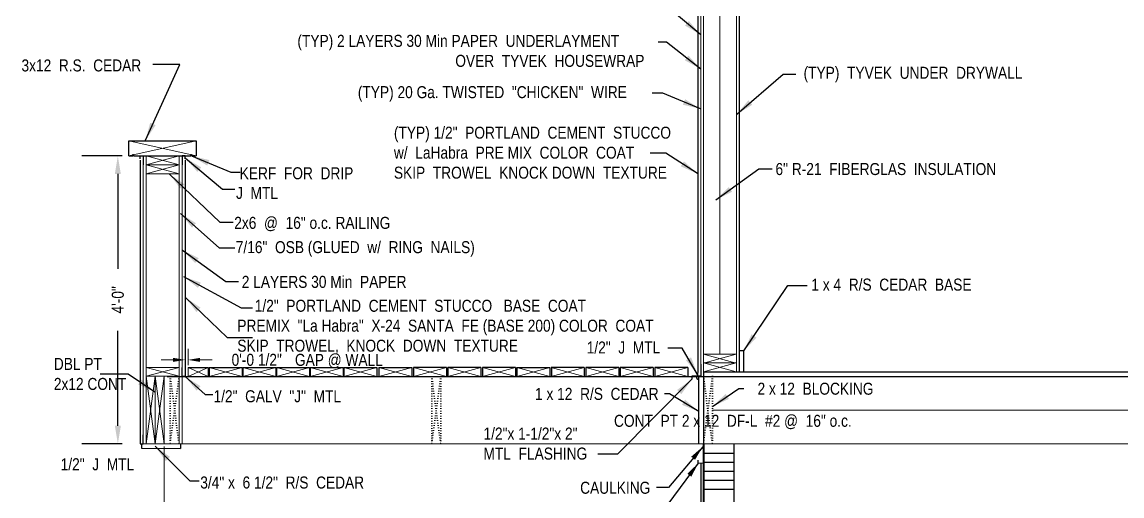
# Model space of a CAD drawing. Extents: x 1662 to 3024, y -14186 to -10515.
# Drawn here: x 1934.9 to 2118.5, y -14036.7 to -13957.7 of the extents above; entities that cross this region are included whole.
import ezdxf

# ---------------------------------------------------------------- set-up
doc = ezdxf.new("R2010")
doc.units = 0
doc.header["$LTSCALE"] = 50
doc.header["$MEASUREMENT"] = 0
doc.linetypes.add('DOT2', pattern=[0.125, 0, -0.125])
for name, color, linetype in [('CONCRETE', 7, 'CONTINUOUS'), ('DECK_FRAMING', 4, 'CONTINUOUS'), ('FINFRAMING', 4, 'CONTINUOUS'), ('FLOOR_FRAMING', 3, 'CONTINUOUS'), ('INSULATION', 30, 'CONTINUOUS'), ('PAINTER DIM', 3, 'CONTINUOUS'), ('ROOF_FRAMING', 7, 'CONTINUOUS'), ('TEXT', 250, 'CONTINUOUS'), ('WALL_FRAMING', 2, 'CONTINUOUS'), ('WALLS', 5, 'CONTINUOUS')]:
    doc.layers.add(name, color=color, linetype=linetype)
doc.layers.add('FOUNDATION', color=7, linetype='CONTINUOUS', lineweight=40)
doc.styles.add('ARCHENT', font='technical.ttf', dxfattribs={"height": 2})
doc.linetypes.add('BATTING', pattern='A,0.0001,-0.1,[134,ltypeshp.shx,S=0.1,R=0,X=-0.1,Y=0],-0.2,[134,ltypeshp.shx,S=0.1,R=180,X=0.1,Y=0],-0.1', length=0.4001)
doc.dimstyles.new('ARCHENTLTD', dxfattribs={"dimtxt": 2, "dimasz": 3, "dimexe": 6, "dimexo": 3, "dimgap": 2, "dimtad": 0, "dimdec": 3, "dimzin": 1, "dimdsep": 46, "dimlunit": 4, "dimtxsty": 'ARCHENT', "dimcen": 2, "dimadec": 0, "dimazin": 0, "dimtfac": 1, "dimtdec": 3, "dimtofl": 0, "dimtmove": 0, "dimatfit": 3, "dimfxl": 1, "dimfrac": 2, "dimtolj": 1, "dimtzin": 0, "dimarcsym": 0})

# ---------------------------------------------------------------- blocks, each defined once
blk = doc.blocks.new('*D159')
at = {"layer": 'TEXT', "color": 0, "linetype": 'Continuous', "lineweight": -2, "ltscale": 0.5}
for p, q in [((1951.64, -13980.04), (1944.92, -13980.04)), ((1950.92, -13983.04), (1950.92, -13998.87)), ((1950.92, -14025.04), (1950.92, -14009.22)), ((1951.64, -14028.04), (1944.92, -14028.04))]:
    blk.add_line(p, q, dxfattribs=at)
at = {"layer": 'TEXT', "color": 0, "linetype": 'Continuous', "lineweight": 9, "ltscale": 0.5}
for points in [[(1950.42, -13983.04), (1951.42, -13983.04), (1950.92, -13980.04)], [(1950.42, -14025.04), (1951.42, -14025.04), (1950.92, -14028.04)]]:
    blk.add_solid(points, dxfattribs=at)
at = {"layer": 'TEXT', "color": 0, "linetype": 'Continuous', "lineweight": 20, "ltscale": 0.5, "insert": (1950.92, -14004.04), "char_height": 2, "attachment_point": 5, "rotation": 90, "style": 'ARCHENT'}
blk.add_mtext('\\A1;4\'-0"', dxfattribs=at)
blk = doc.blocks.new('*D169')
at = {"layer": 'PAINTER DIM', "color": 0, "lineweight": -2, "ltscale": 0.25}
for p, q in [((2090.65, -13931.04), (2144.28, -13931.04)), ((2138.28, -13934.04), (2138.28, -13966.35)), ((2138.28, -14013.07), (2138.28, -13980.77)), ((2092.09, -14016.07), (2144.28, -14016.07))]:
    blk.add_line(p, q, dxfattribs=at)
at = {"layer": 'PAINTER DIM', "color": 0, "lineweight": 9, "ltscale": 0.25}
for points in [[(2137.78, -13934.04), (2138.78, -13934.04), (2138.28, -13931.04)], [(2137.78, -14013.07), (2138.78, -14013.07), (2138.28, -14016.07)]]:
    blk.add_solid(points, dxfattribs=at)
at = {"layer": 'PAINTER DIM', "color": 0, "lineweight": 9, "ltscale": 0.25, "insert": (2138.28, -13973.56), "char_height": 2, "attachment_point": 5, "rotation": 90, "style": 'ARCHENT'}
blk.add_mtext('\\A1;7\'-2 1/2"', dxfattribs=at)
blk = doc.blocks.new('*D183')
at = {"layer": 'PAINTER DIM', "color": 0, "lineweight": -2, "ltscale": 0.25}
for p, q in [((2057.15, -13900.01), (2165.22, -13900.01)), ((2159.22, -13903.01), (2159.22, -13950.67)), ((2159.22, -14013.04), (2159.22, -13965.39)), ((2057.18, -14016.04), (2165.22, -14016.04))]:
    blk.add_line(p, q, dxfattribs=at)
at = {"layer": 'PAINTER DIM', "color": 0, "lineweight": 9, "ltscale": 0.25}
for points in [[(2158.72, -13903.01), (2159.72, -13903.01), (2159.22, -13900.01)], [(2158.72, -14013.04), (2159.72, -14013.04), (2159.22, -14016.04)]]:
    blk.add_solid(points, dxfattribs=at)
at = {"layer": 'PAINTER DIM', "color": 0, "lineweight": 9, "ltscale": 0.25, "insert": (2159.22, -13958.03), "char_height": 2, "attachment_point": 5, "rotation": 90, "style": 'ARCHENT'}
blk.add_mtext('\\A1;9\'-9 1/2"', dxfattribs=at)

msp = doc.modelspace()

# ---------------------------------------------------------------- linework, layer by layer
at = {"layer": 'CONCRETE', "color": 7, "linetype": 'Continuous', "lineweight": 30, "ltscale": 0.125}
for p, q in [((2047.723, -13955.6857), (2047.723, -14016.1363)), ((2048.223, -14015.2706), (2048.223, -14016.7706)), ((2047.723, -14016.7706), (2047.723, -14016.2706)), ((2048.223, -14016.7706), (2047.723, -14016.7706)), ((2047.9099, -14028.0701), (2047.9099, -14016.8184)), ((2047.8112, -14031.2789), (2047.8112, -14030.7789))]:
    msp.add_line(p, q, dxfattribs=at)
at = {"layer": 'CONCRETE', "color": 3, "lineweight": 9, "ltscale": 0.25}
msp.add_line((2057.6808, -14016.0684), (2156.5718, -14016.0684), dxfattribs=at)
at = {"layer": 'CONCRETE', "color": 7, "linetype": 'Continuous', "lineweight": 20, "ltscale": 0.125}
msp.add_line((2048.7481, -14031.2789), (2047.8112, -14031.2789), dxfattribs=at)
at = {"layer": 'CONCRETE', "color": 7, "linetype": 'Continuous', "lineweight": 30, "ltscale": 0.25}
msp.add_line((2048.2481, -14031.2789), (2048.2481, -14071.0488), dxfattribs=at)
at = {"layer": 'DECK_FRAMING', "color": 7, "linetype": 'Continuous', "lineweight": 9, "ltscale": 0.25}
for p, q in [((1952.7626, -13977.5444), (1964.0126, -13980.0444)), ((1952.7626, -13980.0444), (1964.0126, -13977.5444))]:
    msp.add_line(p, q, dxfattribs=at)
at = {"layer": 'DECK_FRAMING', "color": 7, "linetype": 'Continuous', "lineweight": 9, "ltscale": 1.5}
for p, q in [((1966.0187, -14015.3241), (1962.6447, -14016.8184)), ((1962.6447, -14015.3241), (1966.0187, -14016.8241)), ((1971.6722, -14015.3241), (1966.1687, -14016.8241)), ((1966.1722, -14015.3241), (1971.6722, -14016.8241)), ((1977.2854, -14015.3241), (1971.7819, -14016.8241)), ((1971.7854, -14015.3241), (1977.2854, -14016.8241)), ((1982.914, -14015.3241), (1977.4104, -14016.8241)), ((1977.414, -14015.3241), (1982.914, -14016.8241)), ((1988.5356, -14015.3241), (1983.0321, -14016.8241)), ((1983.0356, -14015.3241), (1988.5356, -14016.8241)), ((1994.1641, -14015.3241), (1988.6606, -14016.8241)), ((1988.6641, -14015.3241), (1994.1641, -14016.8241)), ((1994.5086, -14015.3241), (2000.0127, -14016.8241)), ((2000.0127, -14015.3241), (1994.5086, -14016.8241)), ((2000.2621, -14015.3241), (2005.7662, -14016.8241)), ((2005.7662, -14015.3241), (2000.2621, -14016.8241)), ((2006.0156, -14015.3241), (2011.5197, -14016.8241)), ((2011.5197, -14015.3241), (2006.0156, -14016.8241)), ((2011.7691, -14015.3241), (2017.2732, -14016.8241)), ((2017.2732, -14015.3241), (2011.7691, -14016.8241)), ((2017.5305, -14015.3456), (2023.0346, -14016.8456)), ((2023.0346, -14015.3456), (2017.5305, -14016.8456)), ((2023.2762, -14015.3241), (2028.7803, -14016.8241)), ((2028.7803, -14015.3241), (2023.2762, -14016.8241)), ((2029.0297, -14015.3241), (2034.5338, -14016.8241)), ((2034.5338, -14015.3241), (2029.0297, -14016.8241)), ((2034.7832, -14015.3241), (2040.2873, -14016.8241)), ((2040.2873, -14015.3241), (2034.7832, -14016.8241)), ((2040.5367, -14015.3241), (2046.0409, -14016.8241)), ((2046.0409, -14015.3241), (2040.5367, -14016.8241))]:
    msp.add_line(p, q, dxfattribs=at)
at = {"layer": 'DECK_FRAMING', "color": 7, "linetype": 'Continuous', "ltscale": 1.5}
for p, q in [((1962.6447, -14015.3241), (1966.0187, -14015.3241)), ((1966.0187, -14015.3241), (1966.0187, -14016.8241)), ((1966.1722, -14015.3241), (1966.1687, -14016.8241)), ((1966.1722, -14015.3241), (1971.6722, -14015.3241)), ((1971.6722, -14015.3241), (1971.6722, -14016.8241)), ((1971.7854, -14015.3241), (1971.7819, -14016.8241)), ((1971.7854, -14015.3241), (1977.2854, -14015.3241)), ((1977.2854, -14015.3241), (1977.2854, -14016.8241)), ((1977.414, -14015.3241), (1977.4104, -14016.8241)), ((1977.414, -14015.3241), (1982.914, -14015.3241)), ((1982.914, -14015.3241), (1982.914, -14016.8241)), ((1983.0356, -14015.3241), (1983.0321, -14016.8241)), ((1983.0356, -14015.3241), (1988.5356, -14015.3241)), ((1988.5356, -14015.3241), (1988.5356, -14016.8241)), ((1988.6641, -14015.3241), (1988.6606, -14016.8241)), ((1988.6641, -14015.3241), (1994.1641, -14015.3241)), ((1994.1641, -14015.3241), (1994.1641, -14016.8241)), ((1994.5086, -14015.3241), (1994.5086, -14016.8241)), ((1994.5127, -14015.3241), (2000.0127, -14015.3241)), ((2000.0127, -14015.3241), (2000.0127, -14016.8241)), ((2005.7662, -14015.3241), (2000.2621, -14015.3241)), ((2000.2621, -14015.3241), (2000.2621, -14016.8241)), ((2005.7662, -14015.3241), (2005.7662, -14016.8241)), ((2011.5197, -14015.3241), (2006.0156, -14015.3241)), ((2006.0156, -14015.3241), (2006.0156, -14016.8241)), ((2011.5197, -14015.3241), (2011.5197, -14016.8241)), ((2017.2732, -14015.3241), (2011.7691, -14015.3241)), ((2011.7691, -14015.3241), (2011.7691, -14016.8241)), ((2017.2732, -14015.3241), (2017.2732, -14016.8241)), ((2017.5305, -14015.3456), (2017.5305, -14016.8456)), ((2017.5305, -14015.3456), (2023.0305, -14015.3456)), ((2023.0346, -14015.3456), (2023.0346, -14016.8456)), ((2028.7803, -14015.3241), (2023.2762, -14015.3241)), ((2023.284, -14015.3456), (2023.284, -14016.8456)), ((2028.7803, -14015.3241), (2028.7803, -14016.8241)), ((2034.5338, -14015.3241), (2029.0297, -14015.3241)), ((2029.0297, -14015.3241), (2029.0297, -14016.8241)), ((2034.5338, -14015.3241), (2034.5338, -14016.8241)), ((2040.2873, -14015.3241), (2034.7832, -14015.3241)), ((2034.7832, -14015.3241), (2034.7832, -14016.8241)), ((2040.2873, -14015.3241), (2040.2873, -14016.8241)), ((2046.0409, -14015.3241), (2040.5367, -14015.3241)), ((2040.5367, -14015.3241), (2040.5367, -14016.8241)), ((2046.0409, -14015.3241), (2046.0409, -14016.8241))]:
    msp.add_line(p, q, dxfattribs=at)
at = {"layer": 'FINFRAMING', "color": 7, "linetype": 'Continuous', "lineweight": 30, "ltscale": 0.125}
for p, q in [((2054.6808, -14016.0684), (2054.7102, -13955.6857)), ((2055.4317, -14012.544), (2054.6808, -14012.5442)), ((2055.4317, -14016.044), (2055.4317, -14012.544))]:
    msp.add_line(p, q, dxfattribs=at)
at = {"layer": 'FINFRAMING', "color": 7, "linetype": 'Continuous', "lineweight": 30, "ltscale": 0.25}
for p, q in [((2048.2581, -14014.7575), (2048.2463, -14016.7815)), ((2046.7463, -14016.7815), (2046.7463, -14017.2815)), ((2048.2463, -14016.7815), (2046.7463, -14016.7815))]:
    msp.add_line(p, q, dxfattribs=at)
msp.add_arc((2047.9104, -14016.8422), 0.4386, 176.892641, 269.941164, dxfattribs=at)
at = {"layer": 'FLOOR_FRAMING', "color": 7, "linetype": 'Continuous', "lineweight": 20, "ltscale": 1.5}
for p, q in [((2048.6605, -13934.0443), (2048.6605, -14016.0443)), ((2048.6599, -14013.0925), (2054.1599, -14013.0925)), ((2048.6599, -14014.5684), (2054.1599, -14014.5684)), ((1958.6448, -14016.7943), (1958.6448, -14028.0443))]:
    msp.add_line(p, q, dxfattribs=at)
at = {"layer": 'FLOOR_FRAMING', "color": 7, "linetype": 'Continuous', "lineweight": 30, "ltscale": 0.25}
for p, q in [((1954.6448, -13980.7318), (1954.6448, -14027.4818)), ((1962.1448, -13980.7318), (1962.1448, -14016.8184))]:
    msp.add_line(p, q, dxfattribs=at)
at = {"layer": 'FLOOR_FRAMING', "color": 7, "linetype": 'Continuous', "lineweight": 20, "ltscale": 0.25}
for p, q in [((1955.6448, -13980.0443), (1955.6448, -14028.0443)), ((1961.1448, -13980.0443), (1961.1448, -14028.0443)), ((1955.1448, -13981.6068), (1955.1448, -14026.4818)), ((1961.1448, -13981.5443), (1955.6448, -13981.5443)), ((1961.6448, -13981.6068), (1961.6448, -14016.8184)), ((1961.1448, -13983.0443), (1955.6448, -13983.0443)), ((1961.1448, -14015.2944), (1955.6304, -14015.2944)), ((1957.1448, -14016.7943), (1957.1448, -14028.0443)), ((1961.6448, -14016.8184), (1961.6448, -14028.0443))]:
    msp.add_line(p, q, dxfattribs=at)
at = {"layer": 'FLOOR_FRAMING', "color": 7, "linetype": 'Continuous', "lineweight": 9, "ltscale": 0.25}
for p, q in [((1955.6448, -13980.0443), (1961.1448, -13981.5443)), ((1961.1304, -13980.0444), (1955.6448, -13981.5443)), ((1955.6448, -13981.5443), (1961.1448, -13983.0443)), ((1961.1304, -13981.5444), (1955.6448, -13983.0443)), ((1955.6304, -14015.2944), (1961.1448, -14016.7943)), ((1961.1448, -14015.2944), (1955.6448, -14016.7943)), ((1957.1448, -14016.7943), (1955.6448, -14028.0443)), ((1955.6448, -14016.7943), (1957.1448, -14028.0443)), ((1958.6448, -14016.7943), (1957.1448, -14028.0443)), ((1957.1448, -14016.7943), (1958.6448, -14028.0443))]:
    msp.add_line(p, q, dxfattribs=at)
at = {"layer": 'FLOOR_FRAMING', "color": 7, "linetype": 'Continuous', "lineweight": 9, "ltscale": 1.5}
for p, q in [((2048.6599, -14013.0925), (2054.1599, -14014.5925)), ((2054.1599, -14013.0925), (2048.6599, -14014.5925)), ((2048.6599, -14014.5684), (2054.1599, -14016.0684)), ((2054.1599, -14014.5684), (2048.6599, -14016.0684))]:
    msp.add_line(p, q, dxfattribs=at)
at = {"layer": 'FLOOR_FRAMING', "color": 7, "linetype": 'Continuous', "lineweight": 20}
for p, q in [((1961.1448, -14016.7943), (1955.6448, -14016.7943)), ((2048.6599, -14028.0703), (1955.1448, -14028.0443)), ((2515.276, -14028.0703), (2048.6599, -14028.0703))]:
    msp.add_line(p, q, dxfattribs=at)
at = {"layer": 'FLOOR_FRAMING', "color": 7, "linetype": 'DOT2', "lineweight": 9, "ltscale": 0.05}
for p, q in [((1959.6448, -14016.8203), (1961.1416, -14028.046)), ((1961.1448, -14016.8203), (1959.6481, -14028.0456)), ((2003.3084, -14016.8203), (2004.8084, -14028.0703)), ((2004.8084, -14016.8203), (2003.3084, -14028.0703))]:
    msp.add_line(p, q, dxfattribs=at)
at = {"layer": 'FLOOR_FRAMING', "color": 7, "linetype": 'DOT2', "lineweight": 15, "ltscale": 0.05}
for p, q in [((2003.3084, -14016.8203), (2003.3084, -14028.0703)), ((2004.8084, -14016.8203), (2004.8084, -14028.0703)), ((2050.1599, -14016.7943), (2048.6599, -14028.0703)), ((2048.6631, -14016.8184), (2050.1599, -14028.0443)), ((2050.1599, -14016.7943), (2050.1599, -14028.0443))]:
    msp.add_line(p, q, dxfattribs=at)
at = {"layer": 'FLOOR_FRAMING', "color": 7, "linetype": 'Continuous'}
for p, q in [((2048.6599, -14016.0443), (2048.6599, -14016.7943)), ((2048.6599, -14016.7943), (2048.6599, -14028.0925)), ((2053.7849, -14052.0432), (2053.7849, -14028.0684)), ((2048.6598, -14029.5925), (2053.7849, -14029.5925)), ((2048.6598, -14031.0924), (2053.7848, -14031.0924)), ((2048.6598, -14032.5924), (2053.7849, -14032.5924)), ((2048.6598, -14034.0924), (2053.7849, -14034.0924)), ((2048.6598, -14035.5924), (2053.7849, -14035.5924))]:
    msp.add_line(p, q, dxfattribs=at)
at = {"layer": 'FOUNDATION', "ltscale": 1.5}
msp.add_line((2048.7481, -14110.0443), (2048.7481, -14028.0925), dxfattribs=at)
at = {"layer": 'INSULATION', "linetype": 'BATTING', "lineweight": 9, "ltscale": 0.125}
msp.add_line((2051.3804, -13934.0443), (2051.4099, -14013.0925), dxfattribs=at)
at = {"layer": 'INSULATION', "linetype": 'BATTING', "lineweight": 9, "ltscale": 0.25}
msp.add_line((2050.1599, -14022.4193), (2273.0453, -14022.4213), dxfattribs=at)
at = {"layer": 'ROOF_FRAMING', "linetype": 'Continuous', "lineweight": 20, "ltscale": 0.5}
msp.add_line((2054.1605, -13934.0443), (2054.1817, -14016.0443), dxfattribs=at)
at = {"layer": 'ROOF_FRAMING', "linetype": 'Continuous', "lineweight": 20, "ltscale": 0.125}
for p, q in [((1962.1448, -14012.3241), (1962.1448, -14008.0507)), ((1962.6447, -14015.3241), (1962.6447, -14016.8184))]:
    msp.add_line(p, q, dxfattribs=at)
at = {"layer": 'ROOF_FRAMING', "linetype": 'Continuous', "lineweight": 9, "ltscale": 0.125}
for p, q in [((1962.6662, -14012.1827), (1962.6662, -14014.9493)), ((1960.1448, -14014.0507), (1958.1448, -14014.0507)), ((1964.6447, -14014.0507), (1966.6447, -14014.0507))]:
    msp.add_line(p, q, dxfattribs=at)
at = {"layer": 'ROOF_FRAMING', "color": 7, "linetype": 'Continuous'}
for p, q in [((1959.1448, -14016.8184), (2048.6599, -14016.8184)), ((2048.6599, -14016.0684), (2055.4317, -14016.0684)), ((2048.6599, -14016.8184), (2274.5474, -14016.8184))]:
    msp.add_line(p, q, dxfattribs=at)
at = {"layer": 'ROOF_FRAMING', "color": 7, "linetype": 'Continuous', "lineweight": 30}
msp.add_line((2055.4317, -14016.0684), (2274.5356, -14016.0684), dxfattribs=at)
at = {"layer": 'ROOF_FRAMING', "linetype": 'Continuous', "lineweight": 9, "ltscale": 0.125}
for points in [[(1960.1448, -14013.7174), (1960.1448, -14014.3841), (1962.1448, -14014.0507)], [(1964.6447, -14013.7174), (1964.6447, -14014.3841), (1962.6447, -14014.0507)]]:
    msp.add_solid(points, dxfattribs=at)
at = {"layer": 'TEXT', "color": 7, "linetype": 'Continuous', "ltscale": 0.15}
for p, q in [((1953.7626, -13980.0444), (1962.1462, -13980.0444)), ((1955.6448, -13980.0443), (1961.1304, -13980.0444))]:
    msp.add_line(p, q, dxfattribs=at)
at = {"layer": 'TEXT', "color": 7, "linetype": 'Continuous', "lineweight": 30, "ltscale": 0.125}
msp.add_line((1962.1462, -13980.0443), (1961.6462, -13980.0443), dxfattribs=at)
at = {"layer": 'TEXT', "color": 7, "linetype": 'Continuous', "lineweight": 30, "ltscale": 0.15}
for p, q in [((1962.1462, -13980.0444), (1963.0794, -13980.0444)), ((1963.2044, -13980.0444), (1964.0126, -13980.0444))]:
    msp.add_line(p, q, dxfattribs=at)
at = {"layer": 'WALL_FRAMING', "color": 7, "linetype": 'Continuous', "lineweight": 20, "ltscale": 0.14}
msp.add_line((2047.723, -13932.0443), (2047.723, -14016.8184), dxfattribs=at)
at = {"layer": 'WALL_FRAMING', "color": 7, "linetype": 'Continuous', "lineweight": 9, "ltscale": 0.14}
msp.add_line((2048.223, -13931.5443), (2048.223, -14016.8184), dxfattribs=at)
at = {"layer": 'WALL_FRAMING', "color": 7, "lineweight": 30, "ltscale": 0.25}
for p, q in [((1953.4278, -13980.0445), (1953.4278, -13979.7945)), ((1953.4278, -13979.7945), (1953.5528, -13979.7945)), ((1953.5528, -13979.7945), (1953.5529, -13980.0443)), ((1963.0794, -13979.7945), (1963.2044, -13979.7945)), ((1963.0794, -13980.0445), (1963.0794, -13979.7945)), ((1963.2044, -13979.7945), (1963.2044, -13980.0443))]:
    msp.add_line(p, q, dxfattribs=at)
at = {"layer": 'WALL_FRAMING', "color": 7, "lineweight": 9, "ltscale": 0.25}
msp.add_line((1954.8948, -14028.7906), (1961.3817, -14028.8094), dxfattribs=at)
at = {"layer": 'WALLS', "color": 7, "linetype": 'Continuous', "lineweight": 30, "ltscale": 0.5}
for p, q in [((1952.7626, -13980.0444), (1952.7626, -13977.5444)), ((1952.7626, -13977.5444), (1964.0126, -13977.5444)), ((1964.0126, -13977.5444), (1964.0126, -13980.0444)), ((1954.6357, -13980.5442), (1954.6357, -13980.0442)), ((1954.6357, -13980.0442), (1955.1357, -13980.0442)), ((1955.1357, -13980.0442), (1955.1357, -13981.5442)), ((1961.6462, -13980.0443), (1961.6462, -13981.5443)), ((1962.1462, -13980.5443), (1962.1462, -13980.0443)), ((1961.6448, -14016.8184), (1961.6448, -14015.3184)), ((1962.1448, -14016.8184), (1961.6448, -14016.8184)), ((1955.1448, -14028.0443), (1955.1448, -14026.5443)), ((1954.6448, -14027.5443), (1954.6448, -14028.0443)), ((1954.6448, -14028.0443), (1955.1448, -14028.0443)), ((1954.8948, -14028.0406), (1954.8948, -14028.7906)), ((1961.3817, -14028.0402), (1961.3817, -14028.8094)), ((1954.8948, -14028.7906), (1961.3817, -14028.8094))]:
    msp.add_line(p, q, dxfattribs=at)
at = {"layer": 'WALLS', "color": 7, "linetype": 'Continuous', "lineweight": 30, "ltscale": 0.15}
for p, q in [((1952.7626, -13980.0444), (1953.4278, -13980.0443)), ((1953.5529, -13980.0443), (1954.6357, -13980.0442))]:
    msp.add_line(p, q, dxfattribs=at)
at = {"layer": 'WALLS', "color": 7, "linetype": 'Continuous', "lineweight": 20, "ltscale": 0.5}
msp.add_line((1962.1462, -13980.0443), (1961.6462, -13980.0443), dxfattribs=at)
at = {"layer": 'WALLS', "color": 7, "linetype": 'DOT2', "lineweight": 15, "ltscale": 0.05}
msp.add_line((1959.6448, -14016.7943), (1959.6448, -14028.0202), dxfattribs=at)
at = {"layer": 'WALLS', "color": 3, "linetype": 'Continuous', "lineweight": 20, "ltscale": 0.125}
msp.add_line((1958.6448, -14028.4696), (1958.6448, -14047.3786), dxfattribs=at)

# ---------------------------------------------------------------- texts
at = {"layer": 'CONCRETE', "color": 7, "linetype": 'Continuous', "lineweight": 9, "ltscale": 0.125, "insert": (2028.0919, -14034.3734), "char_height": 2, "attachment_point": 1, "style": 'ARCHENT'}
msp.add_mtext('CAULKING', dxfattribs=at)
at = {"layer": 'ROOF_FRAMING', "linetype": 'Continuous', "lineweight": 9, "ltscale": 0.125, "insert": (1974.1016, -14014.0507), "char_height": 2, "attachment_point": 5, "style": 'ARCHENT'}
msp.add_mtext('\\A1;0\'-0 1/2"', dxfattribs=at)
at = {"layer": 'TEXT', "color": 7, "linetype": 'Continuous', "lineweight": 9, "ltscale": 0.125, "char_height": 2, "style": 'ARCHENT'}
for s, insert, attachment_point in [('\\pi-59.509;(TYP) 2 LAYERS 30 Min PAPER  UNDERLAYMENT\\P\\pi-33.154;OVER  TYVEK  HOUSEWRAP', (2040.4023, -13959.8506), 1), ('3x12  R.S.  CEDAR', (1934.8332, -13963.9488), 1), ('(TYP)  TYVEK  UNDER  DRYWALL', (2065.3865, -13965.1762), 1), ('(TYP) 20 Ga. TWISTED  "CHICKEN"  WIRE', (1990.9816, -13968.4054), 1), ('(TYP) 1/2"  PORTLAND  CEMENT  STUCCO\\Pw/  LaHabra  PRE MIX  COLOR  COAT\\PSKIP  TROWEL  KNOCK DOWN  TEXTURE', (1997.0061, -13975.1627), 1), ('KERF  FOR  DRIP', (1971.2575, -13981.9301), 1), ('6" R-21  FIBERGLAS  INSULATION', (2060.6942, -13981.2265), 1), ('1 x 4  R/S  CEDAR  BASE', (2066.6871, -14000.5), 1), ('1/2"  J  MTL', (2029.1872, -14010.9858), 1), ('GAP @ WALL', (1980.48, -14013.0492), 1), ('1 x 12  R/S  CEDAR', (2020.5597, -14018.7206), 1), ('2 x 12  BLOCKING', (2077.0545, -14017.8578), 3), ('CONT  PT 2 x 12  DF-L  #2 @  16" o.c.', (2073.4255, -14023.2119), 3), ('1/2"x 1-1/2"x 2"  \\PMTL  FLASHING', (2011.9583, -14025.344), 1), ('1/2"  J  MTL', (1941.3742, -14030.4605), 1)]:
    msp.add_mtext(s, dxfattribs=dict(at, insert=insert, attachment_point=attachment_point))
at = {"layer": 'TEXT', "color": 7, "linetype": 'Continuous', "lineweight": 9, "ltscale": 0.125, "insert": (1970.6488, -13985.2047), "char_height": 2, "width": 9.5, "attachment_point": 1, "style": 'ARCHENT'}
msp.add_mtext('J  MTL', dxfattribs=at)
at = {"layer": 'TEXT', "color": 7, "linetype": 'Continuous', "lineweight": 9, "ltscale": 0.5, "char_height": 2, "attachment_point": 1, "style": 'ARCHENT'}
for s, insert in [('2x6  @  16" o.c. RAILING', (1970.3506, -13990.2004)), ('7/16"  OSB (GLUED  w/  RING  NAILS)', (1970.6046, -13994.2546)), ('2 LAYERS 30 Min  PAPER', (1971.6058, -14000.0433)), ('1/2"  PORTLAND  CEMENT  STUCCO   BASE  COAT', (1973.7758, -14004.0272)), ('PREMIX  "La Habra"  X-24  SANTA  FE (BASE 200) COLOR  COAT\\PSKIP  TROWEL,  KNOCK  DOWN  TEXTURE   ', (1970.8645, -14007.351)), ('DBL PT \\P2x12 CONT ', (1940.2386, -14013.727)), ('1/2"  GALV  "J"  MTL', (1966.8931, -14019.1196))]:
    msp.add_mtext(s, dxfattribs=dict(at, insert=insert))
at = {"layer": 'WALLS', "color": 7, "linetype": 'Continuous', "lineweight": 9, "ltscale": 0.5, "insert": (1964.6792, -14033.5015), "char_height": 2, "attachment_point": 1, "style": 'ARCHENT'}
msp.add_mtext('3/4" x  6 1/2"  R/S  CEDAR', dxfattribs=at)

# ---------------------------------------------------------------- dimensions: what is measured, and where the dimension line sits
at = {"layer": 'PAINTER DIM', "color": 3, "lineweight": 9, "ltscale": 0.25}
dim = msp.add_linear_dim(base=(2159.2238, -14016.0443), p1=(2054.147, -13900.0138), p2=(2054.1817, -14016.0443), angle=90, text='9\'-9 1/2"', dimstyle='ARCHENTLTD', dxfattribs=at)
dim.commit()
dim.dimension.update_dxf_attribs({"geometry": '*D183', "text_midpoint": (2159.2238, -13958.029)})
dim = msp.add_linear_dim(base=(2138.2788, -14016.0684), p1=(2090.1459, -13931.0443), p2=(2091.5913, -14016.0684), angle=90, text='7\'-2 1/2"', dimstyle='ARCHENTLTD', override={"dimexo": 0.5}, dxfattribs=at)
dim.commit()
dim.dimension.update_dxf_attribs({"geometry": '*D169', "text_midpoint": (2138.2788, -13973.5564)})
at = {"layer": 'TEXT', "color": 3, "linetype": 'Continuous', "lineweight": 20, "ltscale": 0.5}
dim = msp.add_linear_dim(base=(1950.925, -13980.0442), p1=(1954.6448, -14028.0443), p2=(1954.6357, -13980.0442), angle=90, dimstyle='ARCHENTLTD', dxfattribs=at)
dim.commit()
dim.dimension.update_dxf_attribs({"geometry": '*D159', "text_midpoint": (1950.925, -14004.0443)})

# ---------------------------------------------------------------- leaders
at = {"layer": 'CONCRETE', "color": 7, "linetype": 'Continuous', "lineweight": 9, "ltscale": 0.125}
for points in [[(2048.547, -14028.5397), (2042.8626, -14035.3391), (2040.8376, -14035.3391)], [(2047.8112, -14031.2789), (2039.2905, -14042.7013), (2037.3305, -14042.7013)]]:
    msp.add_leader(points, dimstyle='ARCHENTLTD', override={"dimasz": 2.5, "dimgap": 2, "dimtad": 0}, dxfattribs=at)
at = {"layer": 'TEXT', "color": 7, "linetype": 'Continuous', "lineweight": 9, "ltscale": 0.125}
for points in [[(2048.2138, -13959.8515), (2039.6666, -13952.6392), (2037.6223, -13952.6392)], [(2048.223, -13965.548), (2042.5221, -13961.0947), (2041.0944, -13961.0947)], [(1955.5262, -13977.4364), (1961.283, -13964.7978), (1956.7598, -13964.7978)], [(2054.2309, -13973.0999), (2061.959, -13966.3944), (2064.0887, -13966.3944)], [(2048.1849, -13972.2004), (2041.8703, -13969.559), (2040.1082, -13969.559)], [(1962.2298, -13980.3905), (1968.3821, -13985.6093), (1970.4464, -13985.6093)], [(1963.2389, -13980.0522), (1969.8052, -13982.7439), (1971.3416, -13982.7695)], [(2047.6655, -13982.9937), (2042.3913, -13979.5776), (2039.7542, -13979.5776)], [(2050.746, -13987.3772), (2057.925, -13982.1764), (2060.1252, -13982.1764)], [(2055.4317, -14012.544), (2062.7611, -14001.6644), (2066.0005, -14001.6644)], [(2046.7463, -14017.2815), (2034.3364, -14029.7564), (2031.0645, -14029.7564)]]:
    msp.add_leader(points, dimstyle='ARCHENTLTD', override={"dimgap": 2, "dimtad": 0}, dxfattribs=at)
at = {"layer": 'TEXT', "color": 7, "linetype": 'Continuous', "lineweight": 9, "ltscale": 0.5}
for points in [[(1959.5166, -13983.0585), (1967.9692, -13991.0627), (1970.1936, -13991.0627)], [(1961.3878, -13989.6424), (1967.8408, -13995.3584), (1970.4639, -13995.3584)], [(1961.6941, -13995.7357), (1968.9585, -14000.9663), (1971.0517, -14000.9663)], [(1961.894, -14000.1722), (1971.5174, -14005.3827), (1973.3719, -14005.3827)], [(1962.2143, -14003.6294), (1969.1423, -14010.3015), (1973.3839, -14010.3015)], [(1962.1448, -14016.8184), (1965.5158, -14019.8063), (1966.7499, -14019.8063)]]:
    msp.add_leader(points, dimstyle='ARCHENTLTD', override={"dimgap": 2, "dimtad": 0}, dxfattribs=at)
at = {"layer": 'TEXT', "color": 7, "linetype": 'Continuous', "ltscale": 0.125}
for points in [[(2047.6979, -14016.4661), (2045.1342, -14012.0775), (2042.7489, -14012.0775)], [(1957.08, -14019.423), (1952.6529, -14016.4368), (1947.9903, -14016.4368)], [(2050.1627, -14021.8217), (2054.5897, -14018.8355), (2055.4199, -14018.8355)], [(2047.9099, -14022.6846), (2043.0245, -14019.6984), (2042.1943, -14019.6984)]]:
    msp.add_leader(points, dimstyle='ARCHENTLTD', override={"dimgap": 2, "dimtad": 0}, dxfattribs=at)
at = {"layer": 'WALLS', "color": 7, "linetype": 'Continuous', "lineweight": 9, "ltscale": 0.5}
msp.add_leader([(1957.1449, -14028.4589), (1962.9157, -14034.2272), (1964.4762, -14034.2272)], dimstyle='ARCHENTLTD', override={"dimgap": 2, "dimtad": 0}, dxfattribs=at)

doc.saveas('drawing.dxf')
